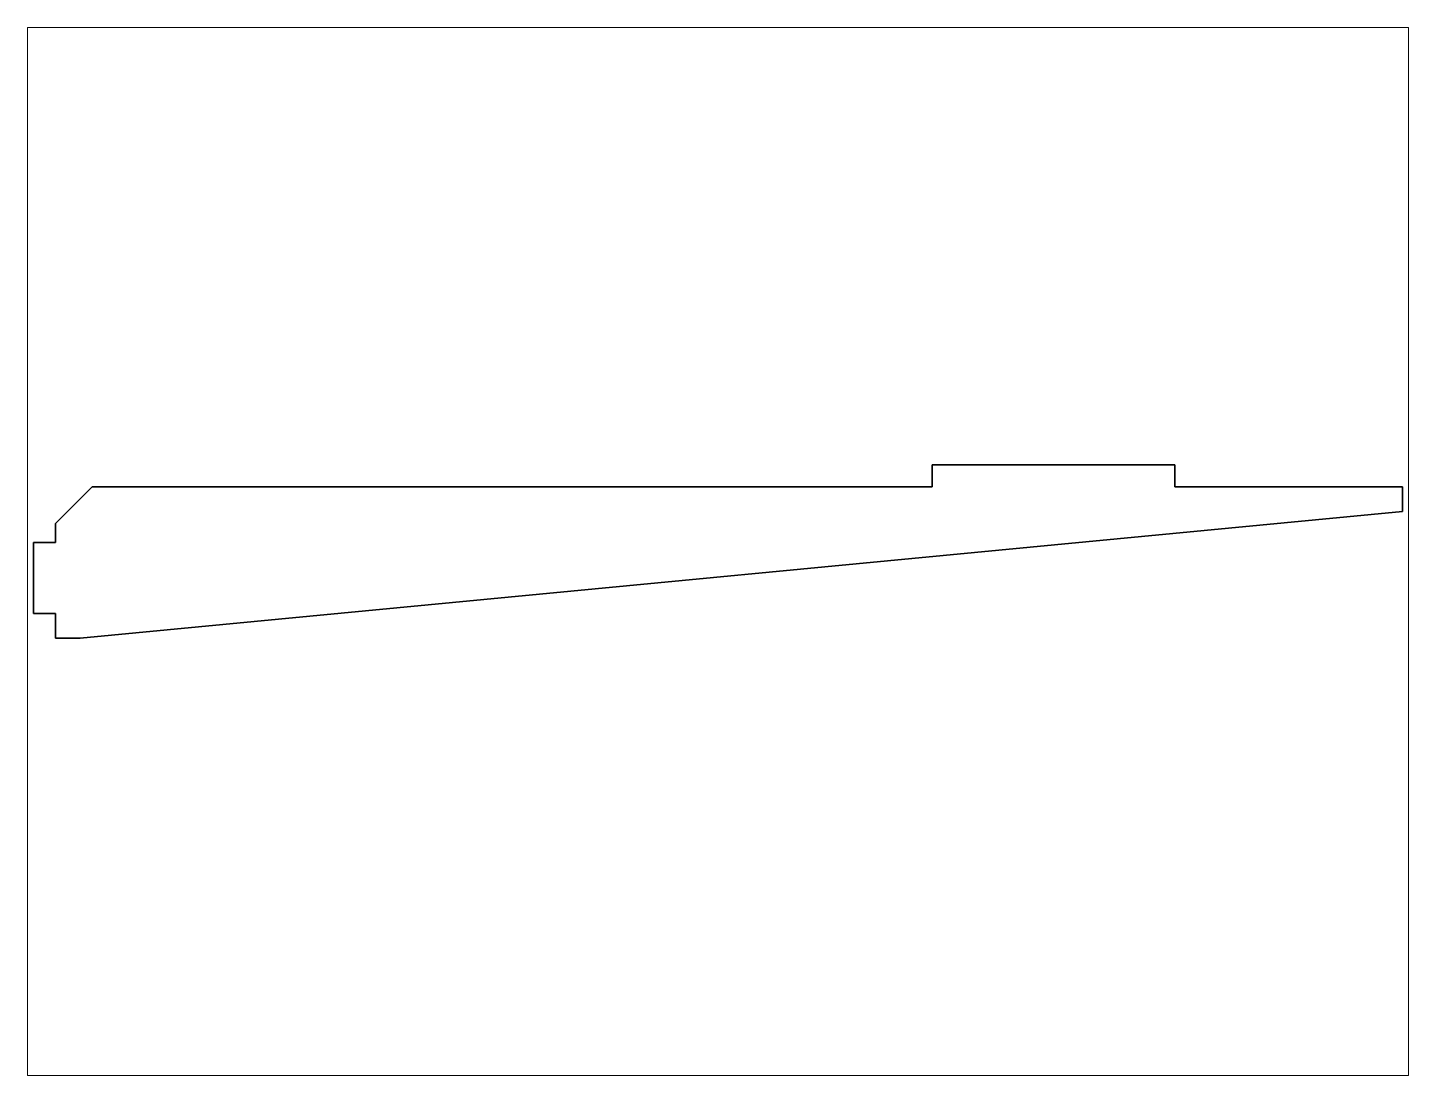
# Paper-space layout 'Layout2' of a CAD drawing. Header units: millimetres. Extents: x 26 to 231, y 20 to 176.
# The model-space entities are those that its viewports show. They can reach past a viewport. Long polylines and large blocks are cut down to what shows.
import ezdxf

# ---------------------------------------------------------------- set-up
doc = ezdxf.new("R2010")
doc.units = ezdxf.units.MM
doc.layers.add('SIMUMAK Visible (ISO)', color=7, linetype='Continuous', lineweight=35)

# ---------------------------------------------------------------- blocks, each defined once
blk = doc.blocks.new('SIL-027-KRPE-01_Sheet_3_SIL-027-KRPE-01')
at = {"layer": 'SIMUMAK Visible (ISO)'}
for p, q in [((17.5, 5.275), (17.5, 7.075)), ((17.5, 7.075), (37.3, 7.075)), ((37.3, 7.075), (37.3, 5.275)), ((-54.1, 2.275), (-51.1, 5.275)), ((-51.1, 5.275), (17.5, 5.275)), ((37.3, 5.275), (55.9, 5.275)), ((55.9, 5.275), (55.9, 3.275)), ((-54.1, 0.725), (-54.1, 2.275)), ((55.9, 3.275), (-52.1, -7.075)), ((-55.9, -5.075), (-55.9, 0.725)), ((-55.9, 0.725), (-54.1, 0.725)), ((-54.1, -5.075), (-55.9, -5.075)), ((-54.1, -7.075), (-54.1, -5.075)), ((-52.1, -7.075), (-54.1, -7.075))]:
    blk.add_line(p, q, dxfattribs=at)

msp = doc.modelspace()

# ---------------------------------------------------------------- block references
msp.add_blockref('SIL-027-KRPE-01_Sheet_3_SIL-027-KRPE-01', (55.9, 7.07))

psp = doc.layouts.new('Layout2')

# ---------------------------------------------------------------- viewports
at = {"layer": '0'}
psp.add_viewport(center=(128.5, 97.5), size=(205.6, 156), view_center_point=(55.9, 7.07), view_height=85.556, dxfattribs=at)

doc.saveas('drawing.dxf')
